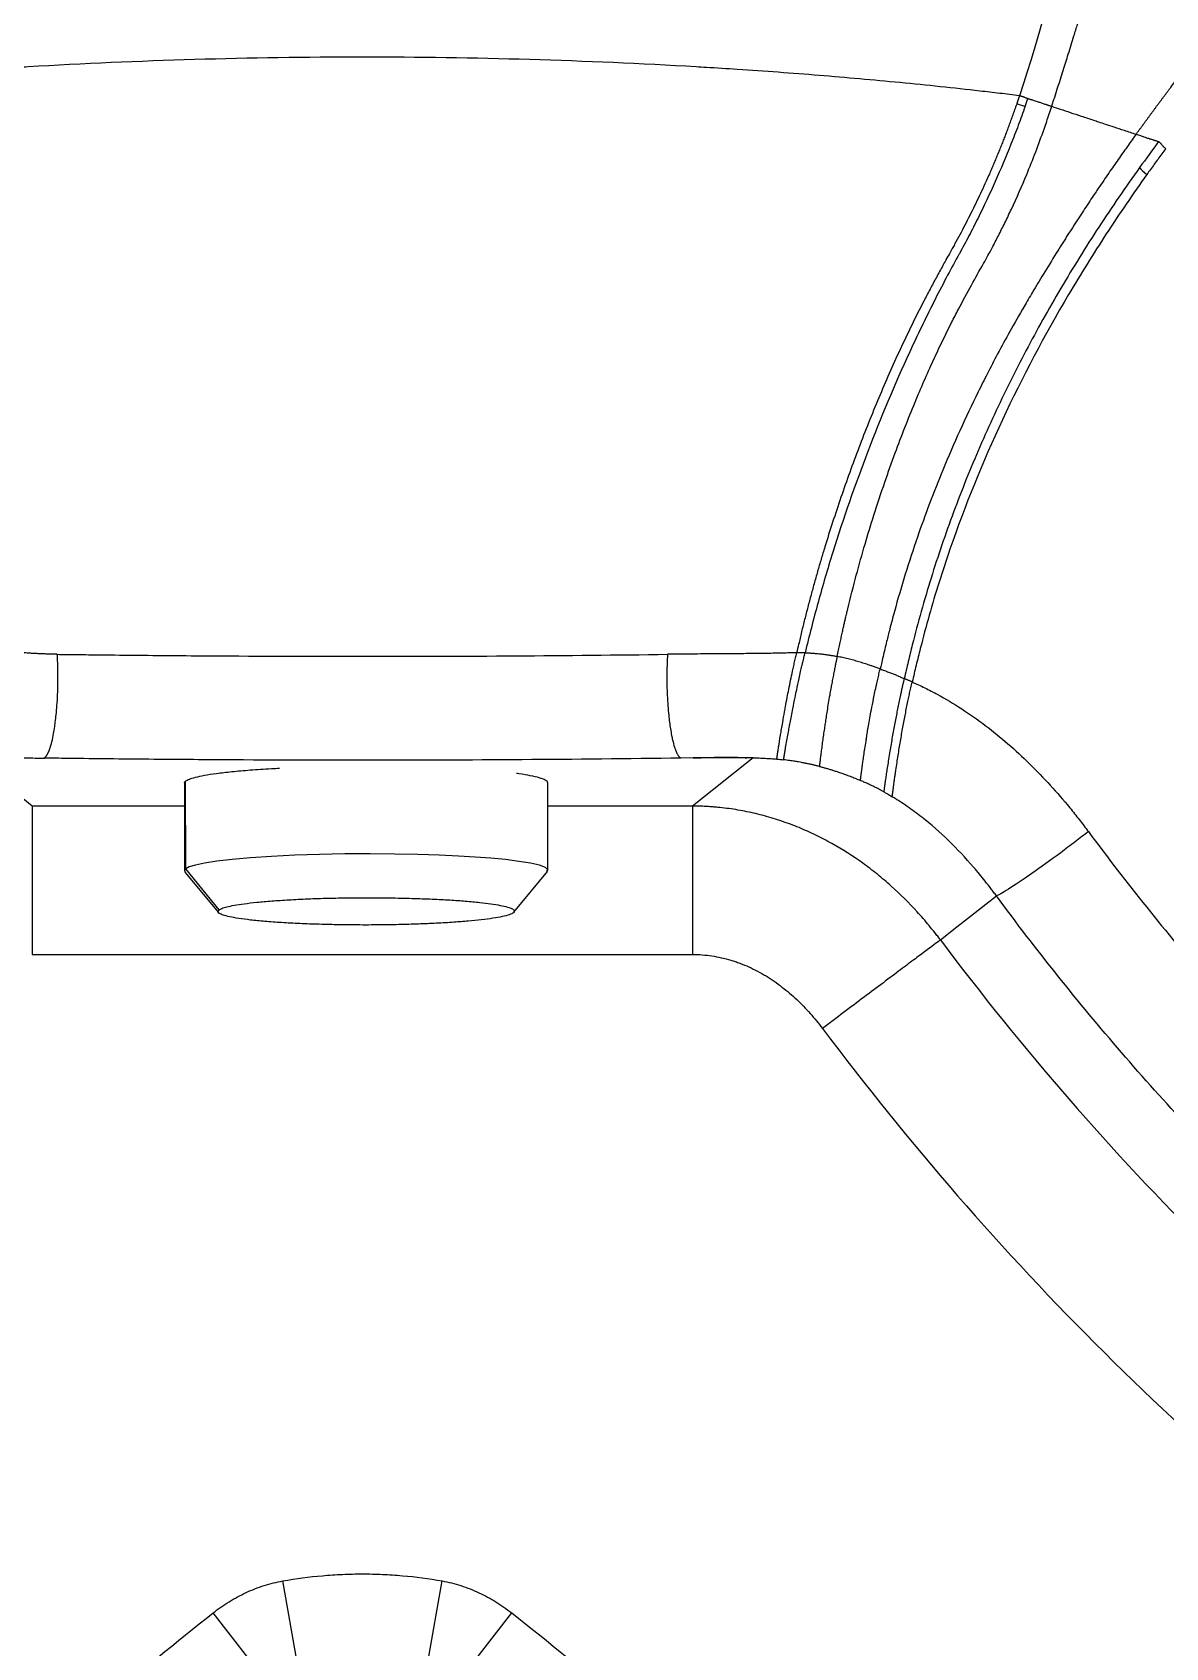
# Model space of a CAD drawing. Extents: x 527 to 611, y 788 to 934.
# Drawn here: x 564.86 to 580.07, y 851.36 to 873.05 of the extents above; entities that cross this region are included whole.
import ezdxf

# ---------------------------------------------------------------- set-up
doc = ezdxf.new("R2010")
doc.units = 0
doc.header["$MEASUREMENT"] = 0
doc.layers.add('1', color=4, linetype='Continuous')
doc.layers.add('GEOMETRY', color=4, linetype='Continuous', lineweight=25)

# ---------------------------------------------------------------- blocks, each defined once
blk = doc.blocks.new('2026_FLASH')
at = {"layer": 'GEOMETRY'}
for p, q in [((37.777, 59.344), (36.948, 60.003)), ((46.649, 59.99), (46.486, 59.988)), ((47.457, 59.991), (46.643, 59.344)), ((47.457, 59.991), (47.371, 59.991)), ((39.819, 59.65), (39.82, 58.475)), ((39.838, 58.502), (39.836, 59.677)), ((44.7, 58.481), (44.699, 59.656)), ((37.777, 59.344), (37.777, 57.352)), ((39.819, 59.344), (37.777, 59.344)), ((46.643, 59.344), (44.699, 59.344)), ((39.827, 58.458), (40.276, 57.914)), ((40.285, 57.95), (39.838, 58.502)), ((44.245, 57.919), (44.693, 58.464)), ((50.192, 57.721), (50.722, 58.14)), ((49.971, 57.547), (50.192, 57.721)), ((37.777, 57.352), (46.643, 57.352)), ((41.334, 47.849), (41.142, 48.94)), ((43.086, 47.849), (43.279, 48.94)), ((40.955, 47.548), (40.205, 48.51)), ((43.465, 47.547), (44.215, 48.51))]:
    blk.add_line(p, q, dxfattribs=at)
at = {"layer": 'GEOMETRY', "flags": 128}
blk.add_lwpolyline([(44.688, 58.464), (44.699, 58.486), (44.666, 58.518), (44.586, 58.549), (44.465, 58.577), (44.311, 58.602), (44.13, 58.625), (43.932, 58.644), (43.724, 58.66), (43.498, 58.673), (43.241, 58.685), (42.955, 58.694), (42.645, 58.7), (42.316, 58.703), (41.975, 58.701), (41.634, 58.694), (41.302, 58.684), (40.989, 58.668), (40.706, 58.649), (40.459, 58.628), (40.253, 58.604), (40.09, 58.578), (39.968, 58.552), (39.885, 58.527), (39.838, 58.502), (39.838, 58.502)], dxfattribs=at)
at = {"layer": 'GEOMETRY'}
for radius in [37.799, 39.779]:
    blk.add_arc((80.217, 80.217), radius, 216.8529, 233.4853, dxfattribs=at)
for points, knots in [([(52.599, 68.365), (52.607, 68.377), (52.623, 68.399), (52.648, 68.432), (52.672, 68.465), (52.696, 68.498), (52.72, 68.531), (52.744, 68.564), (52.768, 68.596), (52.791, 68.629), (52.815, 68.661), (52.839, 68.693), (52.863, 68.725), (52.886, 68.757), (52.91, 68.788), (52.933, 68.82), (52.956, 68.851), (52.98, 68.882), (53.003, 68.913), (53.026, 68.944), (53.08, 69.016), (53.165, 69.129), (53.281, 69.281), (53.394, 69.43), (53.547, 69.63), (53.738, 69.877), (53.927, 70.121), (54.074, 70.311), (54.224, 70.506), (54.41, 70.747), (54.624, 71.028), (54.832, 71.304), (55.029, 71.572), (55.184, 71.787), (55.302, 71.954), (55.39, 72.082), (55.474, 72.206), (55.538, 72.304), (55.586, 72.377), (55.618, 72.426), (55.649, 72.475), (55.679, 72.524), (55.709, 72.571), (55.737, 72.618), (55.765, 72.664), (55.793, 72.71), (55.819, 72.755), (55.836, 72.784), (55.845, 72.799)], [0, 0, 0, 0, 0.005337, 0.010646, 0.015926, 0.021178, 0.026402, 0.031598, 0.036766, 0.041907, 0.047021, 0.052108, 0.057169, 0.062203, 0.067212, 0.072195, 0.077154, 0.082087, 0.086996, 0.091882, 0.096744, 0.121401, 0.145633, 0.169492, 0.193022, 0.242724, 0.292038, 0.317921, 0.343975, 0.398344, 0.456391, 0.517128, 0.583684, 0.653734, 0.691526, 0.730716, 0.771277, 0.813185, 0.831182, 0.849318, 0.867598, 0.886028, 0.904612, 0.923358, 0.942269, 0.961347, 0.980591, 1, 1, 1, 1]), ([(51.781, 72.6), (51.713, 71.977), (51.673, 71.492), (51.48, 70.389), (51.327, 69.771), (51.032, 68.883)], [0, 0, 0, 0, 0.5, 0.5, 1, 1, 1, 1]), ([(51.465, 68.74), (51.466, 68.743), (51.47, 68.753), (51.476, 68.774), (51.489, 68.813), (51.512, 68.885), (51.557, 69.025), (51.618, 69.218), (51.692, 69.453), (51.756, 69.659), (51.817, 69.86), (51.879, 70.064), (51.951, 70.309), (52.021, 70.554), (52.084, 70.784), (52.134, 70.974), (52.176, 71.136), (52.211, 71.274), (52.239, 71.392), (52.266, 71.503), (52.298, 71.644), (52.33, 71.788), (52.359, 71.923), (52.376, 72.008), (52.389, 72.073), (52.398, 72.119), (52.406, 72.16), (52.413, 72.195), (52.417, 72.218), (52.42, 72.229)], [0, 0, 0, 0, 0.00164, 0.006205, 0.012376, 0.024615, 0.048699, 0.095453, 0.138989, 0.189433, 0.222346, 0.267207, 0.324128, 0.393394, 0.453604, 0.513871, 0.562473, 0.608767, 0.652779, 0.687287, 0.730933, 0.813782, 0.862446, 0.903064, 0.926974, 0.950584, 0.967053, 0.983523, 1, 1, 1, 1]), ([(51.032, 68.883), (50.988, 68.888), (50.944, 68.894), (50.856, 68.904), (50.812, 68.909), (50.679, 68.925), (50.59, 68.935), (50.324, 68.965), (50.146, 68.985), (49.61, 69.041), (49.249, 69.076), (48.525, 69.14), (48.16, 69.17), (47.611, 69.21), (47.289, 69.233), (46.967, 69.253), (46.782, 69.264), (46.736, 69.267), (45.211, 69.356), (43.709, 69.4), (40.704, 69.4), (39.202, 69.356), (37.677, 69.267), (37.631, 69.264), (37.446, 69.253), (37.123, 69.232), (36.802, 69.21), (36.253, 69.17), (35.888, 69.14), (35.163, 69.075), (34.803, 69.04), (34.267, 68.984), (34.089, 68.964), (33.823, 68.934), (33.734, 68.924), (33.601, 68.909), (33.557, 68.903), (33.469, 68.893), (33.425, 68.888), (33.381, 68.882)], [0, 0, 0, 0, 0.007812, 0.007812, 0.015625, 0.015625, 0.03125, 0.03125, 0.0625, 0.0625, 0.125, 0.125, 0.1875, 0.1875, 0.21875, 0.242188, 0.242188, 0.25, 0.25, 0.5, 0.5, 0.75, 0.75, 0.757812, 0.757812, 0.78125, 0.8125, 0.8125, 0.875, 0.875, 0.9375, 0.9375, 0.96875, 0.96875, 0.984375, 0.984375, 0.992188, 0.992188, 1, 1, 1, 1]), ([(50.996, 68.777), (50.989, 68.754), (50.973, 68.71), (50.95, 68.644), (50.926, 68.578), (50.902, 68.512), (50.878, 68.447), (50.853, 68.381), (50.828, 68.316), (50.803, 68.251), (50.777, 68.186), (50.75, 68.121), (50.724, 68.056), (50.697, 67.991), (50.669, 67.927), (50.642, 67.863), (50.584, 67.732), (50.494, 67.534), (50.387, 67.317), (50.299, 67.144), (50.232, 67.015), (50.175, 66.911), (50.128, 66.826), (50.105, 66.784), (50.092, 66.761)], [0, 0, 0, 0, 0.031697, 0.063381, 0.095055, 0.12672, 0.158377, 0.190026, 0.22167, 0.253309, 0.284944, 0.316578, 0.348211, 0.379844, 0.411478, 0.443115, 0.474756, 0.605845, 0.737376, 0.803258, 0.86865, 0.934313, 0.96437, 1, 1, 1, 1]), ([(51.032, 68.883), (51.026, 68.865), (51.014, 68.83), (51.002, 68.794), (50.996, 68.777)], [0, 0, 0, 0, 0.500089, 1, 1, 1, 1]), ([(51.032, 68.883), (51.034, 68.883), (51.038, 68.882), (51.045, 68.881), (51.052, 68.879), (51.059, 68.877), (51.067, 68.875), (51.074, 68.873), (51.082, 68.87), (51.091, 68.866), (51.103, 68.862), (51.116, 68.857), (51.127, 68.852), (51.134, 68.85), (51.14, 68.848), (51.143, 68.846), (51.144, 68.846)], [0, 0, 0, 0, 0.045839, 0.094493, 0.14588, 0.199786, 0.255842, 0.313644, 0.37302, 0.433993, 0.539842, 0.686842, 0.784586, 0.869775, 0.941838, 1, 1, 1, 1]), ([(51.144, 68.846), (51.146, 68.845), (51.149, 68.844), (51.155, 68.843), (51.162, 68.84), (51.169, 68.838), (51.177, 68.835), (51.187, 68.832), (51.197, 68.829), (51.214, 68.823), (51.239, 68.815), (51.268, 68.805), (51.3, 68.795), (51.338, 68.782), (51.373, 68.771), (51.396, 68.763), (51.408, 68.759), (51.421, 68.755), (51.436, 68.75), (51.451, 68.745), (51.46, 68.742), (51.465, 68.74)], [0, 0, 0, 0, 0.024709, 0.051641, 0.080615, 0.111483, 0.144026, 0.177855, 0.213082, 0.250175, 0.355901, 0.439946, 0.500139, 0.623186, 0.749865, 0.781656, 0.817183, 0.856572, 0.9, 0.947709, 1, 1, 1, 1]), ([(51.108, 68.74), (51.078, 68.655), (51.048, 68.57), (50.984, 68.4), (50.952, 68.315), (50.852, 68.062), (50.781, 67.895), (50.633, 67.565), (50.556, 67.401), (50.436, 67.159), (50.395, 67.079), (50.312, 66.92), (50.269, 66.841), (50.218, 66.748), (50.211, 66.735), (50.152, 66.627), (50.1, 66.532), (49.991, 66.327), (49.934, 66.217), (49.768, 65.886), (49.661, 65.665), (49.354, 65), (49.167, 64.552), (48.824, 63.655), (48.667, 63.206), (48.456, 62.529), (48.39, 62.303), (48.297, 61.965), (48.267, 61.852), (48.209, 61.626), (48.181, 61.513), (48.154, 61.402)], [0, 0, 0, 0, 0.033817, 0.033817, 0.067633, 0.067633, 0.135267, 0.135267, 0.2029, 0.2029, 0.236717, 0.236717, 0.270534, 0.270534, 0.276233, 0.276233, 0.316125, 0.316125, 0.361717, 0.361717, 0.4529, 0.4529, 0.635267, 0.635267, 0.817633, 0.817633, 0.908817, 0.908817, 0.954408, 0.954408, 1, 1, 1, 1]), ([(48.584, 61.353), (48.59, 61.382), (48.602, 61.437), (48.619, 61.519), (48.636, 61.594), (48.651, 61.665), (48.665, 61.729), (48.678, 61.786), (48.69, 61.837), (48.7, 61.881), (48.709, 61.918), (48.716, 61.947), (48.721, 61.969), (48.725, 61.984), (48.763, 62.141), (48.837, 62.433), (48.955, 62.852), (49.082, 63.269), (49.217, 63.677), (49.397, 64.183), (49.61, 64.73), (49.828, 65.229), (49.996, 65.585), (50.109, 65.814), (50.238, 66.064), (50.381, 66.33), (50.535, 66.602), (50.657, 66.823), (50.752, 67.005), (50.838, 67.178), (50.969, 67.45), (51.152, 67.867), (51.303, 68.263), (51.398, 68.536), (51.432, 68.638), (51.454, 68.706), (51.465, 68.74)], [0, 0, 0, 0, 0.011596, 0.022437, 0.032616, 0.042051, 0.050657, 0.058383, 0.065203, 0.071085, 0.076003, 0.079937, 0.08288, 0.084831, 0.085787, 0.145968, 0.201994, 0.25391, 0.31308, 0.366077, 0.457774, 0.534321, 0.57007, 0.604492, 0.629712, 0.674706, 0.716329, 0.745717, 0.768269, 0.792114, 0.817278, 0.879979, 0.960372, 0.97353, 0.986738, 1, 1, 1, 1]), ([(51.465, 68.74), (51.504, 68.727), (51.586, 68.7), (51.719, 68.656), (51.867, 68.607), (51.994, 68.565), (52.102, 68.53), (52.193, 68.5), (52.307, 68.462), (52.445, 68.417), (52.545, 68.383), (52.599, 68.365)], [0, 0, 0, 0, 0.1036709, 0.2215472, 0.3536466, 0.499989, 0.5593283, 0.6389932, 0.7389819, 0.8593044, 1, 1, 1, 1]), ([(52.599, 68.366), (52.582, 68.341), (52.546, 68.291), (52.491, 68.214), (52.433, 68.134), (52.373, 68.048), (52.311, 67.959), (52.246, 67.866), (52.18, 67.769), (52.1, 67.652), (51.998, 67.499), (51.848, 67.273), (51.687, 67.024), (51.513, 66.748), (51.361, 66.5), (51.216, 66.26), (51.066, 66.004), (50.908, 65.728), (50.744, 65.426), (50.603, 65.156), (50.344, 64.641), (50.015, 63.914), (49.704, 63.093), (49.496, 62.458), (49.376, 62.046), (49.296, 61.743), (49.254, 61.576), (49.225, 61.453), (49.201, 61.353), (49.18, 61.264), (49.167, 61.209), (49.162, 61.186)], [0, 0, 0, 0, 0.010993, 0.022571, 0.034732, 0.047478, 0.060808, 0.074722, 0.089221, 0.104304, 0.126681, 0.157074, 0.203999, 0.236234, 0.277501, 0.31169, 0.339557, 0.387214, 0.429383, 0.467185, 0.500611, 0.644351, 0.765637, 0.831642, 0.898388, 0.929568, 0.95142, 0.96477, 0.977974, 0.990969, 1, 1, 1, 1]), ([(52.599, 68.365), (52.618, 68.359), (52.653, 68.348), (52.7, 68.332), (52.737, 68.32), (52.762, 68.311), (52.782, 68.305), (52.798, 68.3), (52.814, 68.295), (52.829, 68.29), (52.841, 68.286), (52.856, 68.281), (52.87, 68.276), (52.886, 68.271), (52.896, 68.268), (52.901, 68.266)], [0, 0, 0, 0, 0.155738, 0.283416, 0.38318, 0.45513, 0.500002, 0.561676, 0.62381, 0.686615, 0.749991, 0.783124, 0.874996, 0.937747, 1, 1, 1, 1]), ([(52.996, 68.171), (52.979, 68.148), (52.944, 68.102), (52.893, 68.032), (52.843, 67.963), (52.792, 67.893), (52.759, 67.847), (52.742, 67.823)], [0, 0, 0, 0, 0.199997, 0.399995, 0.599995, 0.799996, 1, 1, 1, 1]), ([(52.901, 68.266), (52.901, 68.266), (52.903, 68.265), (52.906, 68.264), (52.908, 68.262), (52.911, 68.259), (52.914, 68.257), (52.917, 68.254), (52.921, 68.25), (52.925, 68.246), (52.929, 68.241), (52.934, 68.235), (52.94, 68.227), (52.949, 68.217), (52.957, 68.208), (52.965, 68.2), (52.973, 68.191), (52.984, 68.181), (52.991, 68.174), (52.996, 68.171)], [0, 0, 0, 0, 0.031848, 0.065625, 0.101308, 0.138891, 0.178469, 0.220202, 0.264241, 0.310687, 0.359661, 0.411327, 0.494879, 0.580991, 0.670038, 0.733256, 0.809445, 0.898602, 1, 1, 1, 1]), ([(52.646, 67.918), (52.457, 67.654), (52.274, 67.387), (52.009, 66.982), (51.922, 66.846), (51.752, 66.572), (51.669, 66.435), (51.424, 66.019), (51.268, 65.74), (50.971, 65.175), (50.829, 64.889), (50.562, 64.314), (50.436, 64.024), (50.201, 63.44), (50.091, 63.146), (49.889, 62.554), (49.797, 62.257), (49.671, 61.809), (49.631, 61.659), (49.574, 61.434), (49.556, 61.359), (49.52, 61.208), (49.503, 61.133), (49.485, 61.057)], [0, 0, 0, 0, 0.125, 0.125, 0.1875, 0.1875, 0.25, 0.25, 0.375, 0.375, 0.5, 0.5, 0.625, 0.625, 0.75, 0.75, 0.875, 0.875, 0.9375, 0.9375, 0.96875, 0.96875, 1, 1, 1, 1]), ([(52.742, 67.823), (52.649, 67.692), (52.556, 67.56), (52.375, 67.295), (52.286, 67.162), (52.023, 66.759), (51.854, 66.487), (51.368, 65.663), (51.07, 65.102), (50.537, 63.961), (50.301, 63.38), (49.997, 62.499), (49.904, 62.203), (49.778, 61.757), (49.739, 61.608), (49.682, 61.384), (49.663, 61.309), (49.627, 61.16), (49.61, 61.085), (49.592, 61.01)], [0, 0, 0, 0, 0.0625, 0.0625, 0.125, 0.125, 0.25, 0.25, 0.5, 0.5, 0.75, 0.75, 0.875, 0.875, 0.9375, 0.9375, 0.96875, 0.96875, 1, 1, 1, 1]), ([(50.092, 66.761), (50.075, 66.732), (50.046, 66.679), (49.987, 66.573), (49.916, 66.444), (49.831, 66.284), (49.719, 66.07), (49.584, 65.8), (49.378, 65.369), (49.137, 64.821), (48.917, 64.27), (48.752, 63.824), (48.635, 63.49), (48.523, 63.156), (48.435, 62.879), (48.369, 62.659), (48.321, 62.494), (48.274, 62.328), (48.229, 62.162), (48.185, 61.996), (48.142, 61.829), (48.101, 61.662), (48.072, 61.535), (48.051, 61.448), (48.044, 61.418), (48.04, 61.402)], [0, 0, 0, 0, 0.017047, 0.030765, 0.061514, 0.092062, 0.122978, 0.184394, 0.245945, 0.367157, 0.491569, 0.552586, 0.614433, 0.676337, 0.737346, 0.767722, 0.798183, 0.828732, 0.859373, 0.890106, 0.920934, 0.95186, 0.982885, 0.991442, 1, 1, 1, 1]), ([(38.112, 61.382), (38.097, 61.382), (38.064, 61.383), (38.015, 61.384), (37.963, 61.386), (37.91, 61.388), (37.854, 61.39), (37.797, 61.393), (37.737, 61.397), (37.665, 61.401), (37.563, 61.409), (37.418, 61.42), (37.262, 61.434), (37.117, 61.446), (37.001, 61.456), (36.9, 61.464), (36.806, 61.472), (36.716, 61.478), (36.626, 61.484), (36.539, 61.488), (36.456, 61.492), (36.402, 61.493), (36.376, 61.494)], [0, 0, 0, 0, 0.027218, 0.055586, 0.085104, 0.115775, 0.147601, 0.180585, 0.214727, 0.25003, 0.30604, 0.389407, 0.500098, 0.574701, 0.641224, 0.699687, 0.750095, 0.804046, 0.856006, 0.905982, 0.953978, 1, 1, 1, 1]), ([(48.04, 61.402), (48.009, 61.402), (47.946, 61.4), (47.849, 61.398), (47.747, 61.396), (47.641, 61.394), (47.531, 61.393), (47.417, 61.392), (47.298, 61.39), (47.164, 61.389), (47.017, 61.388), (46.862, 61.387), (46.714, 61.386), (46.573, 61.385), (46.438, 61.384), (46.35, 61.383), (46.308, 61.382)], [0, 0, 0, 0, 0.054003, 0.110421, 0.169256, 0.230515, 0.294207, 0.360343, 0.428941, 0.500019, 0.59334, 0.682623, 0.767907, 0.84922, 0.92658, 1, 1, 1, 1]), ([(47.774, 59.975), (47.774, 59.976), (47.774, 59.978), (47.775, 59.98), (47.775, 59.984), (47.776, 59.987), (47.776, 59.991), (47.777, 59.995), (47.777, 59.999), (47.778, 60.004), (47.779, 60.009), (47.78, 60.014), (47.78, 60.02), (47.781, 60.025), (47.784, 60.042), (47.789, 60.075), (47.801, 60.155), (47.821, 60.281), (47.849, 60.448), (47.873, 60.583), (47.893, 60.695), (47.912, 60.795), (47.935, 60.914), (47.959, 61.033), (47.979, 61.127), (47.993, 61.191), (48.001, 61.227), (48.009, 61.263), (48.017, 61.299), (48.025, 61.334), (48.032, 61.368), (48.038, 61.391), (48.04, 61.402)], [0, 0, 0, 0, 0.0111832, 0.0222856, 0.03331, 0.0442584, 0.0551324, 0.065933, 0.0766605, 0.0873156, 0.0978985, 0.1084096, 0.118849, 0.1292165, 0.1395117, 0.2024248, 0.2731638, 0.410779, 0.5246602, 0.6067931, 0.6437434, 0.7060082, 0.7601431, 0.8202641, 0.8771043, 0.8947428, 0.9123555, 0.9299429, 0.9475039, 0.9650361, 0.9825362, 1, 1, 1, 1]), ([(47.865, 59.966), (47.865, 59.967), (47.866, 59.968), (47.866, 59.972), (47.867, 59.975), (47.867, 59.979), (47.868, 59.984), (47.869, 59.988), (47.87, 59.993), (47.871, 59.999), (47.872, 60.005), (47.873, 60.011), (47.874, 60.018), (47.875, 60.024), (47.876, 60.032), (47.877, 60.039), (47.879, 60.047), (47.88, 60.055), (47.881, 60.063), (47.883, 60.072), (47.884, 60.081), (47.886, 60.09), (47.888, 60.099), (47.889, 60.109), (47.891, 60.119), (47.897, 60.154), (47.908, 60.217), (47.925, 60.311), (47.939, 60.391), (47.959, 60.497), (47.985, 60.63), (48.015, 60.783), (48.044, 60.92), (48.069, 61.037), (48.093, 61.145), (48.11, 61.218), (48.122, 61.271), (48.131, 61.308), (48.139, 61.34), (48.146, 61.371), (48.151, 61.392), (48.154, 61.402)], [0, 0, 0, 0, 0.0122993, 0.0245288, 0.036688, 0.0487761, 0.0607925, 0.0727369, 0.0846085, 0.0964067, 0.1081311, 0.1197813, 0.1313571, 0.1428581, 0.1542841, 0.1656349, 0.1769103, 0.18811, 0.1992341, 0.2102825, 0.2212551, 0.232152, 0.2429734, 0.2537192, 0.2643892, 0.2749828, 0.3635414, 0.4351385, 0.4898332, 0.5276827, 0.635039, 0.7130311, 0.7620586, 0.8339501, 0.8780478, 0.9146151, 0.9378595, 0.9540093, 0.9685824, 0.9842259, 1, 1, 1, 1]), ([(48.154, 61.402), (48.156, 61.402), (48.161, 61.402), (48.169, 61.402), (48.179, 61.402), (48.19, 61.401), (48.202, 61.401), (48.217, 61.4), (48.233, 61.399), (48.261, 61.397), (48.298, 61.394), (48.337, 61.391), (48.365, 61.388), (48.386, 61.385), (48.407, 61.382), (48.428, 61.379), (48.45, 61.376), (48.472, 61.373), (48.495, 61.369), (48.517, 61.366), (48.539, 61.362), (48.562, 61.358), (48.577, 61.355), (48.584, 61.353)], [0, 0, 0, 0, 0.024383, 0.052135, 0.083183, 0.117456, 0.154895, 0.19545, 0.239086, 0.285783, 0.410002, 0.499893, 0.54411, 0.588384, 0.632773, 0.677339, 0.722146, 0.767261, 0.812749, 0.858683, 0.905143, 0.952216, 1, 1, 1, 1]), ([(37.934, 59.988), (37.935, 59.989), (37.938, 59.99), (37.941, 59.992), (37.945, 59.995), (37.949, 59.998), (37.953, 60.002), (37.957, 60.006), (37.96, 60.01), (37.964, 60.015), (37.968, 60.021), (37.972, 60.026), (37.976, 60.033), (37.98, 60.04), (37.984, 60.047), (37.988, 60.055), (37.992, 60.063), (37.996, 60.072), (38, 60.082), (38.004, 60.092), (38.008, 60.102), (38.012, 60.113), (38.016, 60.125), (38.023, 60.147), (38.038, 60.198), (38.057, 60.281), (38.074, 60.381), (38.087, 60.474), (38.099, 60.575), (38.11, 60.701), (38.117, 60.822), (38.12, 60.913), (38.121, 60.964), (38.122, 61.002), (38.122, 61.04), (38.122, 61.078), (38.122, 61.116), (38.121, 61.155), (38.12, 61.193), (38.119, 61.232), (38.118, 61.27), (38.117, 61.308), (38.115, 61.345), (38.113, 61.37), (38.112, 61.382)], [0, 0, 0, 0, 0.0104788, 0.0210419, 0.0316894, 0.0424213, 0.0532379, 0.064139, 0.0751248, 0.0861953, 0.0973506, 0.1085907, 0.1199156, 0.1313255, 0.1428204, 0.1544003, 0.1660653, 0.1778153, 0.1896502, 0.2015701, 0.2135749, 0.2256644, 0.2378386, 0.2500975, 0.2934802, 0.3815843, 0.4468808, 0.5000031, 0.5582846, 0.6277708, 0.7121954, 0.7536459, 0.7732929, 0.7931388, 0.8131906, 0.8334336, 0.8538476, 0.8744121, 0.8951061, 0.9159085, 0.9367993, 0.9577719, 0.9788356, 1, 1, 1, 1]), ([(38.112, 61.382), (38.198, 61.381), (38.284, 61.38), (38.455, 61.378), (38.712, 61.375), (38.968, 61.372), (39.482, 61.367), (39.824, 61.364), (40.85, 61.357), (41.534, 61.355), (42.899, 61.355), (43.582, 61.357), (44.946, 61.366), (45.627, 61.373), (46.308, 61.382)], [0, 0, 0, 0, 0.03125, 0.03125, 0.0625, 0.125, 0.125, 0.25, 0.25, 0.5, 0.5, 0.75, 0.75, 1, 1, 1, 1]), ([(46.308, 61.382), (46.307, 61.376), (46.306, 61.363), (46.305, 61.344), (46.304, 61.325), (46.303, 61.305), (46.302, 61.285), (46.302, 61.264), (46.301, 61.242), (46.3, 61.22), (46.299, 61.198), (46.299, 61.175), (46.299, 61.152), (46.298, 61.128), (46.298, 61.104), (46.298, 61.08), (46.298, 61.055), (46.298, 61.03), (46.298, 61.004), (46.299, 60.978), (46.299, 60.952), (46.3, 60.903), (46.304, 60.815), (46.311, 60.693), (46.321, 60.573), (46.333, 60.469), (46.346, 60.378), (46.36, 60.299), (46.378, 60.215), (46.393, 60.159), (46.406, 60.119), (46.412, 60.103), (46.418, 60.087), (46.424, 60.072), (46.43, 60.058), (46.437, 60.045), (46.444, 60.033), (46.45, 60.022), (46.457, 60.013), (46.464, 60.005), (46.472, 59.998), (46.479, 59.992), (46.484, 59.989), (46.486, 59.988)], [0, 0, 0, 0, 0.0106085, 0.0214063, 0.0323927, 0.0435669, 0.054928, 0.0664747, 0.0782062, 0.0901209, 0.1022178, 0.1144953, 0.126952, 0.1395869, 0.1523991, 0.1653876, 0.1785513, 0.1918888, 0.2053988, 0.2190796, 0.2329295, 0.2469467, 0.296677, 0.372668, 0.4451905, 0.4999542, 0.5589605, 0.6183735, 0.6640364, 0.749902, 0.7674677, 0.7853152, 0.8034477, 0.8218685, 0.8405815, 0.8595903, 0.8788883, 0.898462, 0.9182965, 0.9383774, 0.9586943, 0.9792382, 1, 1, 1, 1]), ([(48.584, 61.353), (48.583, 61.347), (48.58, 61.335), (48.576, 61.315), (48.572, 61.293), (48.567, 61.27), (48.561, 61.244), (48.556, 61.216), (48.55, 61.186), (48.543, 61.155), (48.537, 61.121), (48.53, 61.085), (48.523, 61.048), (48.515, 61.008), (48.508, 60.967), (48.5, 60.925), (48.492, 60.88), (48.48, 60.813), (48.465, 60.726), (48.449, 60.626), (48.435, 60.537), (48.423, 60.457), (48.411, 60.378), (48.399, 60.296), (48.387, 60.21), (48.376, 60.126), (48.367, 60.057), (48.361, 60.005), (48.356, 59.968), (48.353, 59.94), (48.35, 59.918), (48.349, 59.902), (48.347, 59.891), (48.346, 59.882), (48.346, 59.878), (48.346, 59.876)], [0, 0, 0, 0, 0.0080697, 0.0169721, 0.0266995, 0.0372431, 0.0485936, 0.0607417, 0.0736779, 0.0873935, 0.1018803, 0.1171304, 0.1331377, 0.1499026, 0.1674345, 0.1857472, 0.2048574, 0.2247804, 0.2744555, 0.321934, 0.3672554, 0.4103297, 0.4510776, 0.5049547, 0.5659679, 0.6341754, 0.7095967, 0.7625952, 0.8107817, 0.8541742, 0.8927898, 0.9266509, 0.9557847, 0.9802232, 1, 1, 1, 1]), ([(49.162, 61.186), (49.144, 61.192), (49.11, 61.205), (49.062, 61.221), (49.008, 61.24), (48.947, 61.26), (48.874, 61.281), (48.803, 61.302), (48.73, 61.321), (48.657, 61.338), (48.608, 61.348), (48.584, 61.353)], [0, 0, 0, 0, 0.094221, 0.177552, 0.249999, 0.377121, 0.499999, 0.625655, 0.75, 0.875, 1, 1, 1, 1]), ([(48.897, 59.688), (48.898, 59.69), (48.898, 59.692), (48.898, 59.697), (48.899, 59.702), (48.9, 59.708), (48.901, 59.715), (48.902, 59.722), (48.903, 59.73), (48.904, 59.739), (48.905, 59.749), (48.906, 59.761), (48.908, 59.773), (48.91, 59.786), (48.912, 59.801), (48.914, 59.817), (48.916, 59.834), (48.919, 59.853), (48.923, 59.887), (48.93, 59.941), (48.942, 60.021), (48.955, 60.112), (48.969, 60.2), (48.982, 60.282), (48.994, 60.357), (49.009, 60.447), (49.028, 60.552), (49.052, 60.681), (49.077, 60.807), (49.098, 60.907), (49.111, 60.966), (49.12, 61.007), (49.129, 61.046), (49.138, 61.084), (49.146, 61.12), (49.154, 61.153), (49.159, 61.175), (49.162, 61.186)], [0, 0, 0, 0, 0.0126854, 0.0259144, 0.0396884, 0.0540087, 0.0688758, 0.0842896, 0.1002497, 0.1167548, 0.1338032, 0.1513922, 0.1695181, 0.1881766, 0.207363, 0.2270727, 0.2473002, 0.2680403, 0.2892888, 0.3536889, 0.4180868, 0.4826059, 0.5474554, 0.5833051, 0.6240898, 0.6696243, 0.7197363, 0.7743978, 0.8437293, 0.8836736, 0.9021307, 0.9199748, 0.9372102, 0.9538366, 0.9698494, 0.9852408, 1, 1, 1, 1]), ([(49.162, 61.186), (49.171, 61.182), (49.19, 61.175), (49.218, 61.165), (49.246, 61.154), (49.274, 61.143), (49.3, 61.133), (49.326, 61.123), (49.35, 61.113), (49.371, 61.105), (49.391, 61.096), (49.414, 61.087), (49.437, 61.077), (49.461, 61.067), (49.476, 61.061), (49.485, 61.057)], [0, 0, 0, 0, 0.063126, 0.127064, 0.191338, 0.255288, 0.318291, 0.379972, 0.440353, 0.499993, 0.547178, 0.629385, 0.749925, 0.862217, 1, 1, 1, 1]), ([(49.485, 61.057), (49.483, 61.051), (49.48, 61.039), (49.476, 61.02), (49.471, 61), (49.466, 60.979), (49.461, 60.957), (49.456, 60.933), (49.45, 60.909), (49.445, 60.883), (49.439, 60.856), (49.433, 60.828), (49.423, 60.78), (49.409, 60.714), (49.392, 60.629), (49.375, 60.543), (49.358, 60.455), (49.341, 60.364), (49.324, 60.27), (49.308, 60.174), (49.291, 60.073), (49.275, 59.973), (49.26, 59.878), (49.247, 59.795), (49.238, 59.731), (49.231, 59.684), (49.226, 59.65), (49.222, 59.621), (49.219, 59.597), (49.216, 59.578), (49.214, 59.563), (49.213, 59.551), (49.212, 59.542), (49.211, 59.537), (49.211, 59.535)], [0, 0, 0, 0, 0.008659, 0.017814, 0.027459, 0.037588, 0.048195, 0.059277, 0.070832, 0.082857, 0.095352, 0.108315, 0.121749, 0.160518, 0.199106, 0.237627, 0.278292, 0.322008, 0.368867, 0.418904, 0.472086, 0.537201, 0.600997, 0.663584, 0.724974, 0.765259, 0.803156, 0.838636, 0.871674, 0.902254, 0.930369, 0.956024, 0.979229, 1, 1, 1, 1]), ([(49.324, 59.469), (49.324, 59.47), (49.324, 59.473), (49.325, 59.477), (49.325, 59.481), (49.326, 59.485), (49.327, 59.491), (49.327, 59.496), (49.328, 59.502), (49.329, 59.509), (49.33, 59.516), (49.331, 59.524), (49.332, 59.532), (49.335, 59.551), (49.339, 59.59), (49.348, 59.653), (49.358, 59.72), (49.366, 59.777), (49.375, 59.843), (49.387, 59.922), (49.402, 60.021), (49.418, 60.117), (49.434, 60.213), (49.45, 60.309), (49.467, 60.402), (49.484, 60.493), (49.5, 60.58), (49.517, 60.666), (49.531, 60.735), (49.542, 60.787), (49.55, 60.823), (49.558, 60.86), (49.566, 60.897), (49.575, 60.934), (49.583, 60.972), (49.589, 60.998), (49.592, 61.01)], [0, 0, 0, 0, 0.0104984, 0.0211677, 0.0320115, 0.0430322, 0.0542302, 0.0656045, 0.0771537, 0.0888762, 0.1007707, 0.1128362, 0.1250715, 0.1374754, 0.1946165, 0.2695668, 0.3236419, 0.3661378, 0.3970487, 0.4636407, 0.5202766, 0.5725734, 0.622316, 0.669724, 0.7148799, 0.7575636, 0.797254, 0.8367003, 0.8760096, 0.8925602, 0.9094732, 0.926768, 0.9444457, 0.9625173, 0.9810154, 1, 1, 1, 1]), ([(49.592, 61.01), (49.591, 61.011), (49.587, 61.013), (49.58, 61.016), (49.57, 61.02), (49.558, 61.026), (49.543, 61.032), (49.529, 61.038), (49.517, 61.043), (49.507, 61.047), (49.498, 61.051), (49.49, 61.054), (49.486, 61.056), (49.485, 61.057)], [0, 0, 0, 0, 0.030792, 0.084005, 0.159511, 0.257037, 0.389672, 0.509356, 0.615061, 0.716201, 0.813498, 0.907809, 1, 1, 1, 1]), ([(49.592, 61.01), (49.606, 61.004), (49.621, 60.998), (49.649, 60.985), (49.663, 60.978), (49.705, 60.959), (49.733, 60.946), (49.817, 60.904), (49.873, 60.875), (50.039, 60.785), (50.149, 60.72), (50.471, 60.511), (50.679, 60.353), (51.076, 60.008), (51.266, 59.822), (51.536, 59.525), (51.624, 59.424), (51.752, 59.268), (51.794, 59.215), (51.856, 59.136), (51.876, 59.109), (51.917, 59.055), (51.937, 59.028), (51.958, 59.001)], [0, 0, 0, 0, 0.015625, 0.015625, 0.03125, 0.03125, 0.0625, 0.0625, 0.125, 0.125, 0.25, 0.25, 0.5, 0.5, 0.75, 0.75, 0.875, 0.875, 0.9375, 0.9375, 0.96875, 0.96875, 1, 1, 1, 1]), ([(36.948, 60.003), (36.969, 60.003), (37.01, 60.002), (37.071, 60.001), (37.133, 60), (37.197, 59.999), (37.269, 59.998), (37.351, 59.996), (37.495, 59.994), (37.69, 59.991), (37.855, 59.989), (37.934, 59.988)], [0, 0, 0, 0, 0.06255, 0.125074, 0.187558, 0.250003, 0.322017, 0.405344, 0.500001, 0.760856, 1, 1, 1, 1]), ([(46.486, 59.988), (45.776, 59.978), (45.065, 59.971), (43.642, 59.962), (42.93, 59.959), (41.504, 59.959), (40.791, 59.962), (39.72, 59.969), (39.363, 59.972), (38.827, 59.977), (38.648, 59.979), (38.38, 59.982), (38.291, 59.983), (38.112, 59.986), (38.023, 59.987), (37.934, 59.988)], [0, 0, 0, 0, 0.25, 0.25, 0.5, 0.5, 0.75, 0.75, 0.875, 0.875, 0.9375, 0.9375, 0.96875, 0.96875, 1, 1, 1, 1]), ([(46.649, 59.99), (46.656, 59.99), (46.722, 59.992), (46.843, 59.996), (47.003, 60.001), (47.137, 60.002), (47.248, 60), (47.322, 59.996), (47.359, 59.993), (47.369, 59.992), (47.371, 59.991)], [0, 0, 0, 0, 0.028264, 0.283332, 0.496968, 0.672332, 0.814617, 0.932981, 0.987993, 1, 1, 1, 1]), ([(47.371, 59.991), (47.288, 59.992), (47.098, 59.992), (46.856, 59.992), (46.699, 59.99), (46.649, 59.99)], [0, 0, 0, 0, 0.343977, 0.791372, 1, 1, 1, 1]), ([(47.457, 59.991), (47.47, 59.991), (47.498, 59.991), (47.538, 59.99), (47.578, 59.988), (47.618, 59.986), (47.658, 59.984), (47.697, 59.982), (47.735, 59.979), (47.761, 59.976), (47.774, 59.975)], [0, 0, 0, 0, 0.128904, 0.256668, 0.383319, 0.508873, 0.633328, 0.756664, 0.878878, 1, 1, 1, 1]), ([(48.346, 59.876), (48.339, 59.878), (48.326, 59.881), (48.306, 59.886), (48.286, 59.891), (48.265, 59.896), (48.244, 59.901), (48.222, 59.906), (48.2, 59.91), (48.177, 59.915), (48.154, 59.92), (48.131, 59.924), (48.102, 59.93), (48.062, 59.937), (48.009, 59.946), (47.942, 59.956), (47.892, 59.962), (47.865, 59.966)], [0, 0, 0, 0, 0.041247, 0.08336, 0.12634, 0.170179, 0.21487, 0.260405, 0.306776, 0.353974, 0.401988, 0.450807, 0.500418, 0.584425, 0.695799, 0.834399, 1, 1, 1, 1]), ([(48.346, 59.876), (48.36, 59.873), (48.389, 59.865), (48.434, 59.853), (48.479, 59.84), (48.524, 59.826), (48.575, 59.81), (48.632, 59.791), (48.694, 59.769), (48.76, 59.744), (48.828, 59.718), (48.874, 59.698), (48.897, 59.688)], [0, 0, 0, 0, 0.07712, 0.155681, 0.235683, 0.317136, 0.400049, 0.508851, 0.623187, 0.743115, 0.868698, 1, 1, 1, 1]), ([(39.836, 59.677), (39.825, 59.669), (39.814, 59.66), (39.819, 59.651), (39.82, 59.65)], [0, 0, 0, 0, 0.929636, 1, 1, 1, 1]), ([(41.098, 59.849), (41.061, 59.847), (40.92, 59.84), (40.702, 59.825), (40.454, 59.803), (40.248, 59.779), (40.084, 59.754), (39.963, 59.728), (39.878, 59.702), (39.85, 59.685), (39.836, 59.677)], [0, 0, 0, 0, 0.053206, 0.20269, 0.34917, 0.491361, 0.62821, 0.758919, 0.882949, 1, 1, 1, 1]), ([(44.695, 59.656), (44.696, 59.658), (44.704, 59.67), (44.67, 59.693), (44.595, 59.724), (44.47, 59.752), (44.363, 59.771), (44.289, 59.78), (44.279, 59.781)], [0, 0, 0, 0, 0.040407, 0.280731, 0.516224, 0.744823, 0.964833, 1, 1, 1, 1]), ([(49.211, 59.535), (49.2, 59.541), (49.178, 59.553), (49.145, 59.57), (49.114, 59.587), (49.083, 59.602), (49.053, 59.617), (49.025, 59.631), (48.997, 59.644), (48.971, 59.656), (48.945, 59.667), (48.921, 59.678), (48.905, 59.685), (48.897, 59.688)], [0, 0, 0, 0, 0.109126, 0.214603, 0.31646, 0.414696, 0.509296, 0.600248, 0.687547, 0.77119, 0.851167, 0.927443, 1, 1, 1, 1]), ([(49.211, 59.535), (49.224, 59.528), (49.262, 59.506), (49.299, 59.484), (49.324, 59.469)], [0, 0, 0, 0, 0.343933, 1, 1, 1, 1]), ([(50.722, 58.14), (50.71, 58.156), (50.698, 58.173), (50.673, 58.205), (50.661, 58.222), (50.623, 58.271), (50.598, 58.303), (50.522, 58.399), (50.47, 58.462), (50.31, 58.647), (50.199, 58.766), (49.967, 58.991), (49.846, 59.097), (49.656, 59.245), (49.592, 59.293), (49.493, 59.362), (49.459, 59.384), (49.409, 59.417), (49.392, 59.427), (49.367, 59.443), (49.358, 59.448), (49.341, 59.459), (49.333, 59.464), (49.324, 59.469)], [0, 0, 0, 0, 0.03125, 0.03125, 0.0625, 0.0625, 0.125, 0.125, 0.25, 0.25, 0.5, 0.5, 0.75, 0.75, 0.875, 0.875, 0.9375, 0.9375, 0.96875, 0.96875, 0.984375, 0.984375, 1, 1, 1, 1]), ([(49.971, 57.547), (49.968, 57.551), (49.965, 57.555), (49.959, 57.563), (49.95, 57.575), (49.928, 57.604), (49.884, 57.661), (49.845, 57.708), (49.767, 57.803), (49.713, 57.865), (49.548, 58.045), (49.433, 58.16), (49.25, 58.324), (49.188, 58.376), (49.092, 58.454), (49.06, 58.479), (48.995, 58.529), (48.961, 58.553), (48.795, 58.673), (48.657, 58.761), (48.443, 58.881), (48.371, 58.918), (48.224, 58.989), (48.149, 59.023), (48.036, 59.07), (47.997, 59.085), (47.92, 59.113), (47.882, 59.127), (47.765, 59.167), (47.687, 59.191), (47.569, 59.223), (47.53, 59.233), (47.451, 59.252), (47.411, 59.26), (47.331, 59.277), (47.292, 59.284), (47.212, 59.298), (47.171, 59.304), (47.091, 59.315), (47.051, 59.32), (46.99, 59.326), (46.97, 59.328), (46.929, 59.332), (46.909, 59.333), (46.878, 59.336), (46.868, 59.336), (46.848, 59.338), (46.838, 59.338), (46.807, 59.34), (46.787, 59.341), (46.746, 59.342), (46.725, 59.343), (46.694, 59.344), (46.679, 59.344), (46.664, 59.344), (46.653, 59.344), (46.648, 59.344), (46.643, 59.344)], [0, 0, 0, 0, 0.003906, 0.003906, 0.007812, 0.015625, 0.03125, 0.0625, 0.0625, 0.125, 0.125, 0.25, 0.25, 0.3125, 0.3125, 0.34375, 0.34375, 0.375, 0.375, 0.5, 0.5, 0.5625, 0.5625, 0.625, 0.625, 0.65625, 0.65625, 0.6875, 0.6875, 0.75, 0.75, 0.78125, 0.78125, 0.8125, 0.8125, 0.84375, 0.84375, 0.875, 0.875, 0.90625, 0.90625, 0.921875, 0.921875, 0.9375, 0.9375, 0.945312, 0.945312, 0.953125, 0.953125, 0.96875, 0.96875, 0.984375, 0.984375, 0.992188, 0.996094, 0.996094, 1, 1, 1, 1]), ([(46.643, 59.344), (46.643, 59.334), (46.643, 59.311), (46.643, 59.245), (46.643, 59.2), (46.643, 59.091), (46.643, 59.026), (46.643, 58.878), (46.643, 58.794), (46.643, 58.612), (46.643, 58.513), (46.643, 58.303), (46.643, 58.192), (46.643, 57.962), (46.643, 57.842), (46.643, 57.599), (46.643, 57.476), (46.643, 57.352)], [0, 0, 0, 0, 0.125, 0.125, 0.25, 0.25, 0.375, 0.375, 0.5, 0.5, 0.625, 0.625, 0.75, 0.75, 0.875, 0.875, 1, 1, 1, 1]), ([(51.958, 59.001), (51.902, 58.958), (51.842, 58.911), (51.717, 58.816), (51.652, 58.767), (51.454, 58.62), (51.319, 58.523), (51.076, 58.354), (50.967, 58.281), (50.802, 58.177), (50.746, 58.146), (50.722, 58.14)], [0, 0, 0, 0, 0.125, 0.125, 0.25, 0.25, 0.5, 0.5, 0.75, 0.75, 1, 1, 1, 1]), ([(51.958, 59.001), (52.213, 58.657), (52.474, 58.319), (53.007, 57.654), (53.279, 57.327), (54.113, 56.364), (54.692, 55.744), (55.895, 54.549), (56.518, 53.973), (57.488, 53.145), (57.816, 52.874), (58.485, 52.344), (58.826, 52.085), (59.172, 51.832)], [0, 0, 0, 0, 0.125, 0.125, 0.25, 0.25, 0.5, 0.5, 0.75, 0.75, 0.875, 0.875, 1, 1, 1, 1]), ([(39.838, 58.502), (39.829, 58.494), (39.813, 58.479), (39.825, 58.465), (39.831, 58.458)], [0, 0, 0, 0, 0.570158, 1, 1, 1, 1]), ([(58.32, 50.59), (57.589, 51.122), (56.883, 51.679), (55.52, 52.84), (54.863, 53.445), (53.597, 54.704), (52.988, 55.357), (51.818, 56.712), (51.258, 57.413), (50.722, 58.14)], [0, 0, 0, 0, 0.25, 0.25, 0.5, 0.5, 0.75, 0.75, 1, 1, 1, 1]), ([(40.285, 57.95), (40.278, 57.943), (40.265, 57.929), (40.279, 57.908), (40.321, 57.885), (40.398, 57.862), (40.511, 57.84), (40.661, 57.819), (40.846, 57.799), (41.062, 57.782), (41.303, 57.768), (41.561, 57.758), (41.828, 57.751), (42.111, 57.747), (42.404, 57.747), (42.694, 57.752), (42.96, 57.759), (43.209, 57.77), (43.433, 57.783), (43.636, 57.799), (43.812, 57.817), (43.968, 57.837), (44.095, 57.86), (44.189, 57.885), (44.243, 57.911), (44.257, 57.937), (44.23, 57.963), (44.165, 57.988), (44.066, 58.011), (43.94, 58.032), (43.784, 58.051), (43.6, 58.068), (43.384, 58.084), (43.145, 58.096), (42.873, 58.106), (42.589, 58.112), (42.303, 58.114), (42.026, 58.113), (41.747, 58.108), (41.476, 58.099), (41.222, 58.086), (40.991, 58.071), (40.789, 58.053), (40.621, 58.033), (40.487, 58.013), (40.388, 57.992), (40.319, 57.971), (40.296, 57.957), (40.285, 57.95)], [0, 0, 0, 0, 0.017771, 0.036602, 0.056447, 0.077224, 0.098812, 0.121051, 0.143746, 0.166677, 0.189607, 0.212303, 0.234542, 0.25613, 0.280946, 0.304395, 0.326354, 0.34746, 0.369925, 0.38977, 0.410547, 0.432135, 0.454374, 0.477069, 0.5, 0.522931, 0.545626, 0.567865, 0.589453, 0.61023, 0.630075, 0.65254, 0.673646, 0.695605, 0.719054, 0.74387, 0.765458, 0.787697, 0.810393, 0.833323, 0.856254, 0.878949, 0.901188, 0.922776, 0.943553, 0.963398, 0.982229, 1, 1, 1, 1]), ([(49.971, 57.547), (49.958, 57.537), (49.936, 57.52), (49.876, 57.476), (49.838, 57.447), (49.747, 57.379), (49.694, 57.339), (49.575, 57.25), (49.508, 57.2), (49.364, 57.092), (49.287, 57.034), (49.123, 56.911), (49.036, 56.846), (48.858, 56.712), (48.765, 56.643), (48.577, 56.502), (48.482, 56.43), (48.386, 56.359)], [0, 0, 0, 0, 0.125, 0.125, 0.25, 0.25, 0.375, 0.375, 0.5, 0.5, 0.625, 0.625, 0.75, 0.75, 0.875, 0.875, 1, 1, 1, 1]), ([(46.643, 57.352), (46.731, 57.352), (46.817, 57.345), (46.945, 57.326), (46.987, 57.318), (47.071, 57.299), (47.113, 57.288), (47.176, 57.269), (47.196, 57.263), (47.238, 57.249), (47.258, 57.241), (47.32, 57.218), (47.36, 57.202), (47.478, 57.148), (47.555, 57.108), (47.666, 57.04), (47.702, 57.017), (47.774, 56.967), (47.809, 56.941), (47.913, 56.862), (47.978, 56.805), (48.104, 56.687), (48.164, 56.625), (48.279, 56.496), (48.334, 56.429), (48.386, 56.359)], [0, 0, 0, 0, 0.125, 0.125, 0.1875, 0.1875, 0.25, 0.25, 0.28125, 0.28125, 0.3125, 0.3125, 0.375, 0.375, 0.5, 0.5, 0.5625, 0.5625, 0.625, 0.625, 0.75, 0.75, 0.875, 0.875, 1, 1, 1, 1]), ([(41.142, 48.94), (41.318, 48.971), (41.496, 48.995), (41.763, 49.018), (41.853, 49.024), (42.032, 49.032), (42.21, 49.036), (42.389, 49.032), (42.568, 49.024), (42.658, 49.018), (42.925, 48.995), (43.103, 48.971), (43.279, 48.94)], [0, 0, 0, 0, 0.25, 0.25, 0.375, 0.375, 0.5, 0.625, 0.625, 0.75, 0.75, 1, 1, 1, 1]), ([(40.205, 48.51), (40.274, 48.564), (40.345, 48.614), (40.456, 48.682), (40.494, 48.704), (40.571, 48.746), (40.609, 48.765), (40.727, 48.82), (40.807, 48.851), (40.972, 48.904), (41.056, 48.925), (41.142, 48.94)], [0, 0, 0, 0, 0.25, 0.25, 0.375, 0.375, 0.5, 0.5, 0.75, 0.75, 1, 1, 1, 1]), ([(43.279, 48.94), (43.365, 48.925), (43.45, 48.903), (43.617, 48.85), (43.697, 48.818), (43.853, 48.745), (43.929, 48.704), (44.076, 48.613), (44.147, 48.563), (44.215, 48.51)], [0, 0, 0, 0, 0.25, 0.25, 0.5, 0.5, 0.75, 0.75, 1, 1, 1, 1]), ([(34.85, 43.155), (35.239, 43.654), (35.643, 44.141), (36.271, 44.852), (36.485, 45.086), (36.918, 45.547), (37.359, 46.001), (37.813, 46.442), (38.274, 46.875), (38.508, 47.088), (39.219, 47.717), (39.706, 48.121), (40.205, 48.51)], [0, 0, 0, 0, 0.25, 0.25, 0.375, 0.375, 0.5, 0.625, 0.625, 0.75, 0.75, 1, 1, 1, 1]), ([(44.215, 48.51), (44.715, 48.12), (45.201, 47.716), (45.913, 47.088), (46.147, 46.875), (46.608, 46.441), (47.062, 46.001), (47.502, 45.547), (47.936, 45.086), (48.149, 44.852), (48.777, 44.141), (49.181, 43.654), (49.571, 43.155)], [0, 0, 0, 0, 0.25, 0.25, 0.375, 0.375, 0.5, 0.625, 0.625, 0.75, 0.75, 1, 1, 1, 1])]:
    blk.add_open_spline(points, degree=3, knots=knots, dxfattribs=at)
for points in [[(50.996, 68.777), (51.04, 68.762), (51.084, 68.747), (51.108, 68.74)], [(51.108, 68.74), (51.12, 68.775), (51.132, 68.811), (51.144, 68.846)], [(52.901, 68.266), (52.815, 68.151), (52.73, 68.035), (52.646, 67.918)], [(52.646, 67.918), (52.664, 67.893), (52.7, 67.859), (52.742, 67.823)], [(48.154, 61.402), (48.132, 61.403), (48.084, 61.404), (48.04, 61.402)], [(47.774, 59.975), (47.804, 59.972), (47.835, 59.969), (47.865, 59.966)]]:
    blk.add_open_spline(points, degree=3, dxfattribs=at)

msp = doc.modelspace()

# ---------------------------------------------------------------- block references
at = {"layer": '1'}
msp.add_blockref('2026_FLASH', (527.079, 803.314), dxfattribs=at)

doc.saveas('drawing.dxf')
